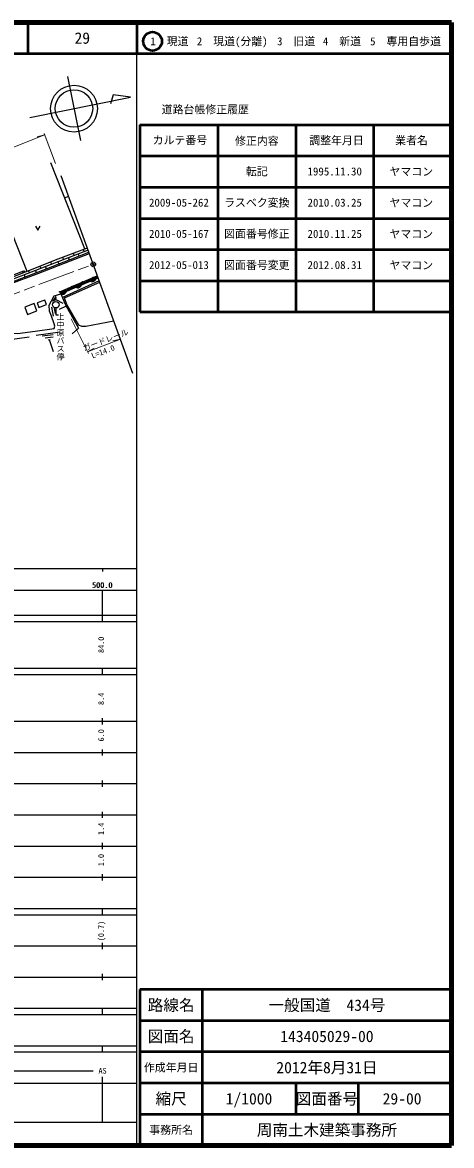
# Model space of a CAD drawing. Units: millimetres at full size, sheet at 1:1000; details may follow other scales. Extents: x 40000 to 680000, y 20000 to 380000.
# Drawn here: x 542284 to 680000, y 20000 to 380000 of the extents above; entities that cross this region are included whole.
import ezdxf
from ezdxf.enums import TextEntityAlignment as Align

# ---------------------------------------------------------------- set-up
doc = ezdxf.new("R2010")
doc.units = ezdxf.units.MM
doc.header["$LTSCALE"] = 1000
doc.header["$PDMODE"] = 32
doc.header["$PDSIZE"] = 500
doc.linetypes.add('CHAIN', pattern=[18.5, 12, -1.5, 3.5, -1.5])
for name, color, linetype, lineweight in [('M-BGD', 7, 'Continuous', 25), ('M-BMK', 2, 'CHAIN', 13), ('M-BMK-OTRS', 5, 'Continuous', 25), ('M-BMK-SRVR', 3, 'Continuous', 25), ('M-STR-HTXT', 7, 'Continuous', 13), ('M-TTL', 2, 'Continuous', 140), ('M-TTL-BAND', 7, 'Continuous', 25), ('M-TTL-FRAM', 2, 'Continuous', 50), ('M-TTL-LINE', 7, 'Continuous', 50)]:
    doc.layers.add(name, color=color, linetype=linetype, lineweight=lineweight)
for name, color, linetype in [('M-BMK-HTXT', 7, 'Continuous'), ('M-OTRS', 6, 'Continuous'), ('M-TTL-TXT', 7, 'Continuous')]:
    doc.layers.add(name, color=color, linetype=linetype)
doc.styles.add('@ＭＳ ゴシック', font='')
doc.styles.add('ＭＳ ゴシック', font='')
doc.styles.get('@ＭＳ ゴシック').set_extended_font_data('@MS Gothic')
doc.styles.get('ＭＳ ゴシック').set_extended_font_data('MS Gothic')

msp = doc.modelspace()

# ---------------------------------------------------------------- hatches: boundary and pattern name
at = {"layer": 'M-BGD'}
for points in [[(561196, 295867), (559430, 295118, 0.51219)], [(565883, 297856), (564117, 297106, 0.51219)], [(556376, 293790), (554618, 293021, 0.51219)]]:
    msp.add_hatch(color=256, dxfattribs=at).paths.add_polyline_path(points)

# ---------------------------------------------------------------- linework, layer by layer
for p, q in [((562300, 307422), (551447, 334986)), ((555839, 323832), (557108, 324292)), ((563398, 306957), (513020, 287649)), ((558528, 306010), (558844, 305211)), ((561792, 307232), (562097, 306458)), ((551324, 303254), (551641, 302451)), ((553690, 303236), (553933, 302621)), ((555140, 304742), (555466, 303917)), ((557048, 304523), (557288, 303915)), ((560214, 305737), (560451, 305135)), ((542340, 300268), (542542, 299758)), ((542814, 299068), (543061, 298443)), ((544227, 300426), (544507, 299717)), ((546482, 300474), (546730, 299845)), ((547890, 301885), (548189, 301128)), ((549654, 301690), (549900, 301065)), ((566956, 297149), (555089, 291875)), ((552980, 292165), (551973, 290509)), ((553122, 291878), (552465, 290798)), ((554618, 293021), (554478, 293342)), ((552306, 285841), (551692, 288700)), ((552862, 286756), (552534, 288283)), ((553132, 291354), (552886, 290949)), ((552982, 288477), (552982, 286302)), ((553009, 291151), (555220, 289989)), ((556345, 289007), (554071, 288034)), ((552982, 286302), (553872, 286302)), ((546694, 279812), (554357, 280850)), ((536747, 278203), (544410, 279242)), ((548660, 279523), (552176, 279999)), ((549550, 278901), (552120, 279249)), ((550527, 278291), (551138, 278374)), ((550833, 278332), (552141, 274497))]:
    msp.add_line(p, q, dxfattribs=at)
for points in [[(523504, 293258), (510615, 325692), (530062, 332180), (531393, 331196), (543734, 300229)], [(546513, 314720), (547229, 313425), (547945, 314720)], [(505869, 284100), (517582, 289913), (523318, 292396), (523504, 293258), (531099, 295974), (542689, 300402), (543254, 300038), (553767, 304228), (563118, 307728)], [(537646, 296375), (547415, 300107), (557582, 304028), (563616, 306356)], [(537808, 295955), (547576, 299686), (557744, 303608), (563769, 305933)], [(523318, 292396), (523574, 292303), (543254, 300038)], [(554338, 293663), (558705, 295571), (566317, 298800)], [(554498, 293296), (558863, 295203), (566474, 298432)], [(554618, 293021), (558982, 294928), (566591, 298156)], [(571618, 284299), (562659, 282594), (561393, 282507), (560370, 282943), (556532, 289565), (555744, 291708), (567108, 296729)], [(531000, 273778), (536607, 280498), (540713, 280310), (546366, 281063), (552443, 281881), (552688, 282668), (552484, 283393), (551630, 285857), (551006, 287429), (550814, 289394), (552521, 292407), (554618, 293021), (555976, 289716), (556714, 288298), (560310, 281968), (558294, 280144)]]:
    msp.add_lwpolyline(points, dxfattribs=at)
for points in [[(543896, 286441), (546955, 287585), (546097, 289877), (543039, 288732)], [(547497, 288669), (549984, 289595), (549460, 291002), (546973, 290076)]]:
    msp.add_lwpolyline(points, close=True, dxfattribs=at)
for centre, radius in [((558240, 295368), 150), ((561608, 296802), 150), ((564975, 298231), 150), ((554338, 293663), 150), ((552982, 289527), 1050)]:
    msp.add_circle(centre, radius, dxfattribs=at)
for centre, start, end in [((560043, 296129), 238.74528, 347.23044), ((564730, 298117), 238.74528, 347.23044), ((555221, 294039), 239.35788, 347.84304)]:
    msp.add_arc(centre, 1182, start, end, dxfattribs=at)
at = {"layer": 'M-BMK'}
msp.add_lwpolyline([(271160, 255505), (277906, 256169), (289496, 257432), (304687, 258973), (310095, 259547), (321198, 260505), (332557, 260710), (342896, 260603), (371230, 259055), (396111, 257790), (406917, 257540), (414827, 257566), (423755, 257979), (436368, 259270), (446340, 260900), (457528, 263474), (470373, 267151), (478174, 270186), (565026, 302470)], dxfattribs=at)
at = {"layer": 'M-BMK-OTRS'}
msp.add_line((577724, 267469), (554739, 330823), dxfattribs=at)
at = {"layer": 'M-BMK-SRVR'}
for p, q in [((556772, 362712), (560880, 342118)), ((571376, 356760), (570581, 353867)), ((576997, 356040), (571376, 356760)), ((544606, 349578), (576997, 356040))]:
    msp.add_line(p, q, dxfattribs=at)
for centre, radius in [((558834, 352373), 7500), ((558826, 352415), 6000), ((565026, 302470), 750)]:
    msp.add_circle(centre, radius, dxfattribs=at)
at = {"layer": 'M-OTRS'}
msp.add_point((565026, 302470), dxfattribs=at)
at = {"layer": 'M-STR-HTXT'}
for p, q in [((549379, 343941), (546996, 343354)), ((552902, 334762), (549211, 344380)), ((557919, 285002), (563451, 273868)), ((563160, 274458), (573741, 278449)), ((573739, 278448), (571344, 277910)), ((563160, 274458), (565314, 275636))]:
    msp.add_line(p, q, dxfattribs=at)
msp.add_lwpolyline([(271437, 299564), (279716, 301007), (288383, 302320), (301460, 304048), (318851, 305685), (325076, 305918), (334590, 305748), (355817, 305050), (402913, 303418), (412912, 303186), (420191, 303404), (430686, 304152), (439977, 305324), (447256, 306622), (457607, 309278), (471979, 313500), (487031, 318944), (549379, 343941)], dxfattribs=at)
at = {"layer": 'M-TTL'}
for p, q in [((680000, 380000), (40000, 380000)), ((680000, 20000), (680000, 380000)), ((40000, 20000), (680000, 20000))]:
    msp.add_line(p, q, dxfattribs=at)
at = {"layer": 'M-TTL-BAND'}
for p, q in [((579000, 20000), (579000, 370000)), ((40000, 205000), (579000, 205000)), ((568000, 205000), (568000, 204000)), ((68000, 198000), (579000, 198000)), ((568000, 188000), (568000, 198000)), ((40000, 190000), (579000, 190000)), ((40000, 188000), (579000, 188000)), ((40000, 173000), (579000, 173000)), ((568000, 171000), (568000, 173000)), ((40000, 171000), (579000, 171000)), ((40000, 156000), (579000, 156000)), ((568000, 155000), (568000, 157000)), ((46000, 146000), (579000, 146000)), ((568000, 145000), (568000, 147000)), ((568000, 135000), (568000, 137000)), ((52000, 136000), (579000, 136000)), ((46000, 126000), (579000, 126000)), ((568000, 125000), (568000, 127000)), ((52000, 116000), (579000, 116000)), ((568000, 115000), (568000, 117000)), ((46000, 106000), (579000, 106000)), ((568000, 105000), (568000, 107000)), ((40000, 96000), (579000, 96000)), ((40000, 94000), (579000, 94000)), ((568000, 94000), (568000, 96000)), ((49000, 84000), (579000, 84000)), ((568000, 83000), (568000, 85000)), ((40000, 74000), (579000, 74000)), ((568000, 73000), (568000, 75000)), ((40000, 64000), (579000, 64000)), ((40000, 62000), (579000, 62000)), ((568000, 62000), (568000, 64000)), ((40000, 52000), (579000, 52000)), ((568000, 50000), (568000, 52000)), ((40000, 50000), (579000, 50000)), ((71000, 44000), (565000, 44000)), ((40000, 40000), (579000, 40000)), ((568000, 27500), (568000, 42000)), ((68000, 27500), (579000, 27500))]:
    msp.add_line(p, q, dxfattribs=at)
at = {"layer": 'M-TTL-FRAM'}
for p, q in [((580000, 347197), (580000, 287197)), ((580000, 347197), (680000, 347197)), ((580000, 287197), (680000, 287197)), ((680000, 70000), (580000, 70000)), ((580000, 70000), (580000, 20000))]:
    msp.add_line(p, q, dxfattribs=at)
at = {"layer": 'M-TTL-LINE'}
for p, q in [((543997, 380000), (543997, 370000)), ((579000, 380000), (579000, 370000)), ((40000, 370000), (680000, 370000)), ((605000, 347197), (605000, 287197)), ((630000, 347197), (630000, 287197)), ((655000, 347197), (655000, 287197)), ((580000, 337197), (680000, 337197)), ((580000, 327197), (680000, 327197)), ((580000, 317197), (680000, 317197)), ((580000, 307197), (680000, 307197)), ((580000, 297197), (680000, 297197)), ((600000, 70000), (600000, 20000)), ((680000, 60000), (580000, 60000)), ((680000, 50000), (580000, 50000)), ((680000, 40000), (580000, 40000)), ((630000, 40000), (630000, 30000)), ((650000, 40000), (650000, 30000)), ((680000, 30000), (580000, 30000))]:
    msp.add_line(p, q, dxfattribs=at)
msp.add_circle((584031, 373958), 3000, dxfattribs=at)

# ---------------------------------------------------------------- texts
at = {"layer": 'M-BMK-HTXT', "style": '@ＭＳ ゴシック'}
msp.add_text('上中原バス停', height=1833, rotation=270, dxfattribs=at).set_placement((552980, 287012), align=Align.BOTTOM_LEFT)
at = {"layer": 'M-STR-HTXT', "style": 'ＭＳ ゴシック'}
for s, p in [('ガードレール', (562299, 274133)), ('L=14.0', (564965, 271743))]:
    msp.add_text(s, height=1833, rotation=20.663, dxfattribs=at).set_placement(p, align=Align.BOTTOM_LEFT)
at = {"layer": 'M-TTL-BAND', "style": 'ＭＳ ゴシック'}
for s, p in [('500.0', (567844, 198195)), ('500.0', (568000, 198195)), ('AS', (568000, 42500))]:
    msp.add_text(s, height=1833, dxfattribs=at).set_placement(p, align=Align.BOTTOM_CENTER)
for s, p in [('84.0', (569000, 180500)), ('8.4', (569000, 163174)), ('6.0', (569000, 151500)), ('1.4', (569000, 121500)), ('1.0', (569000, 111500)), ('(0.7)', (569000, 88764))]:
    msp.add_text(s, height=1833, rotation=90, dxfattribs=at).set_placement(p, align=Align.BOTTOM_CENTER)
at = {"layer": 'M-TTL-TXT', "style": 'ＭＳ ゴシック'}
for s, height, p in [('29', 3666, (561497, 375000)), ('1\u3000現道', 2566, (589448, 373958)), ('2\u3000現道(分離)', 2566, (609619, 373958)), ('3\u3000旧道', 2566, (630121, 373958)), ('4\u3000新道', 2566, (644824, 373958)), ('5\u3000専用自歩道', 2566, (665228, 373958)), ('道路台帳修正履歴', 2566, (600968, 352113)), ('カルテ番号', 2566, (592839, 342277)), ('修正内容', 2566, (617509, 342023)), ('調整年月日', 2566, (643089, 342197)), ('業者名', 2566, (667134, 342197)), ('転記', 2566, (617500, 332245)), ('1995.11.30', 2566, (642500, 332245)), ('ヤマコン', 2566, (667077, 332189)), ('2009-05-262', 2566, (592500, 322245)), ('ラスベク変換', 2566, (617500, 322245)), ('2010.03.25', 2566, (642500, 322245)), ('ヤマコン', 2566, (667077, 322189)), ('2010-05-167', 2566, (592500, 312245)), ('図面番号修正', 2566, (617500, 312245)), ('2010.11.25', 2566, (642500, 312245)), ('ヤマコン', 2566, (667077, 312189)), ('2012-05-013', 2566, (592500, 302245)), ('図面番号変更', 2566, (617500, 302245)), ('2012.08.31', 2566, (642500, 302245)), ('ヤマコン', 2566, (667077, 302189)), ('路線名', 3666, (590000, 65000)), ('路線名', 3666, (590000, 65000)), ('一般国道\u3000434号', 3666, (640000, 65000)), ('図面名', 3666, (590000, 55000)), ('図面名', 3666, (590000, 55000)), ('143405029-00', 3666, (640000, 55000)), ('2012年8月31日', 3666, (640000, 45000)), ('作成年月日', 2566, (590000, 45000)), ('作成年月日', 2566, (590000, 45000)), ('縮尺', 3666, (590000, 35000)), ('縮尺', 3666, (590000, 35000)), ('1/1000', 3666, (615000, 35000)), ('図面番号', 3666, (640000, 35000)), ('図面番号', 3666, (640000, 35000)), ('29-00', 3666, (664125, 35000)), ('事務所名', 2566, (590000, 25000)), ('事務所名', 2566, (590000, 25000)), ('周南土木建築事務所', 3666, (640000, 25000))]:
    msp.add_text(s, height=height, dxfattribs=at).set_placement(p, align=Align.MIDDLE_CENTER)

doc.saveas('drawing.dxf')
